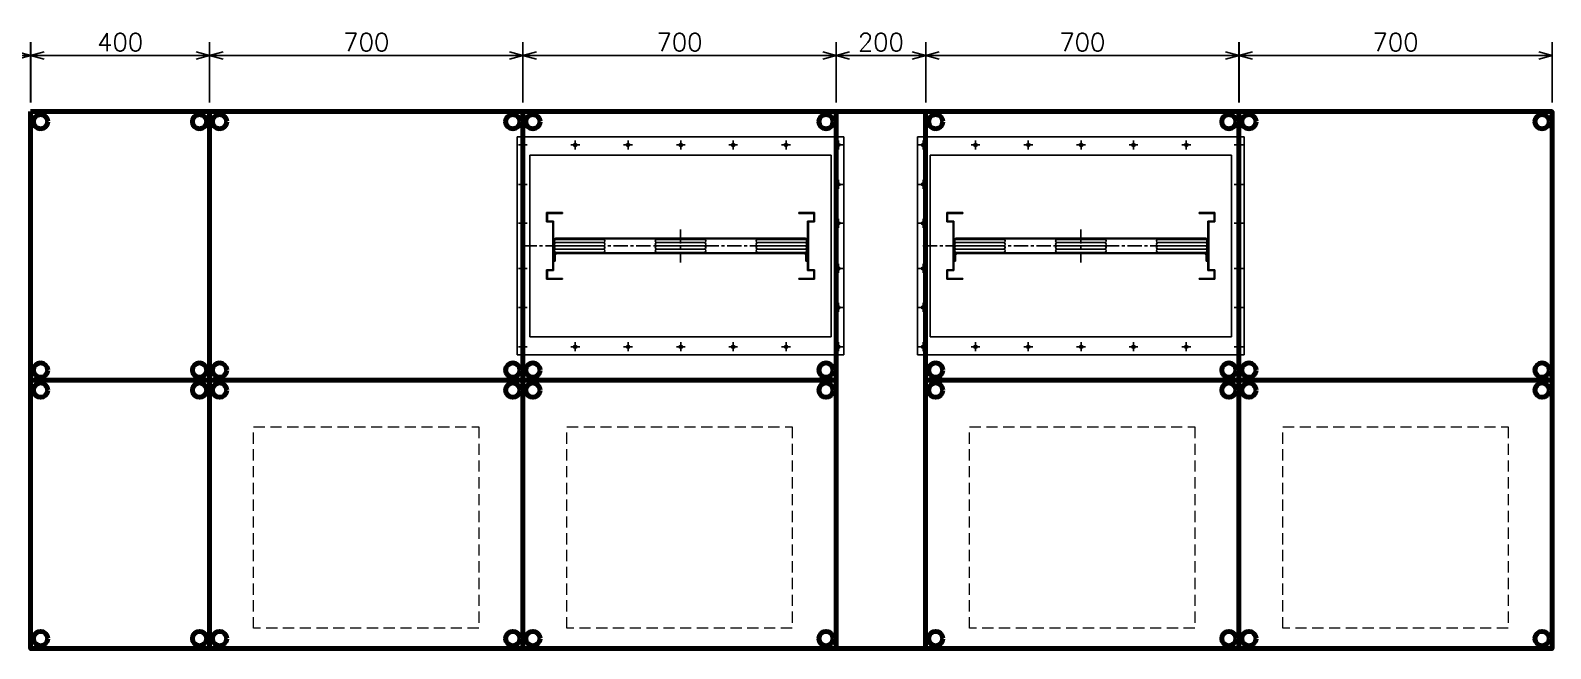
# Model space of a CAD drawing. Header units: millimetres. Extents: x -116965 to 323937, y 291661 to 566926.
# Drawn here: x -34237 to -30841, y 343552 to 344933 of the extents above; entities that cross this region are included whole.
import ezdxf

# ---------------------------------------------------------------- set-up
doc = ezdxf.new("R2010")
doc.units = ezdxf.units.MM
doc.header["$PDMODE"] = 35
doc.linetypes.add('CENTER', pattern=[50.8, 31.75, -6.35, 6.35, -6.35])
doc.linetypes.add('HIDDEN', pattern=[0.375, 0.25, -0.125])
doc.layers.get('0').update_dxf_attribs({"lineweight": 18})
doc.layers.add('AM_5', color=3, linetype='Continuous', lineweight=25)
for name, color, linetype in [('C00-00-00', 7, 'Continuous'), ('DETAIL', 7, 'Continuous'), ('DIM', 3, 'Continuous')]:
    doc.layers.add(name, color=color, linetype=linetype)
doc.styles.add('{18b73a54-fa43-428c-adcb-c1c7bbdf2c84}', font='Simplex.shx')
doc.dimstyles.new('kich thuoc$0', dxfattribs={"dimscale": 2, "dimtxt": 20, "dimasz": 16, "dimexe": 15, "dimexo": 10, "dimgap": 5, "dimtad": 1, "dimdec": 0, "dimzin": 0, "dimdsep": 46, "dimtxsty": '{18b73a54-fa43-428c-adcb-c1c7bbdf2c84}', "dimblk": 'OPEN30', "dimcen": 0.09, "dimclrd": 3, "dimclre": 3, "dimclrt": 3, "dimadec": 0, "dimazin": 0, "dimtfac": 1, "dimtdec": 0, "dimtofl": 0, "dimtmove": 0, "dimatfit": 3, "dimldrblk": 'OPEN30', "dimfxl": 1, "dimtolj": 1, "dimtzin": 0, "dimarcsym": 0})

# ---------------------------------------------------------------- blocks, each defined once
blk = doc.blocks.new('bw4000-1')
for centre in [(94829.5, 362125.5), (94946.5, 362125.5), (95064.5, 362125.5), (95182.5, 362125.5), (95299.5, 362125.5), (95417.5, 362125.5), (95534.5, 362125.5), (94829.5, 362037.5), (95534.5, 362037.5), (94829.5, 361950.5), (95534.5, 361950.5), (94829.5, 361849.5), (95534.5, 361849.5), (94829.5, 361762.5), (95534.5, 361762.5), (94829.5, 361674.5), (94946.5, 361674.5), (95064.5, 361674.5), (95182.5, 361674.5), (95299.5, 361674.5), (95417.5, 361674.5), (95534.5, 361674.5)]:
    blk.add_circle(centre, 4)
at = {"layer": 'DETAIL'}
for p, q in [((94817, 362143.5), (95547, 362143.5)), ((94817, 362143.5), (94817, 361656.5)), ((95547, 362143.5), (95547, 361656.5)), ((94845.5, 362103), (95518.5, 362103)), ((94845.5, 362103), (94845.5, 361697)), ((95518.5, 362103), (95518.5, 361697)), ((94845.5, 361697), (95518.5, 361697)), ((94817, 361656.5), (95547, 361656.5))]:
    blk.add_line(p, q, dxfattribs=at)
at = {"layer": 'DETAIL', "color": 7}
for p, q in [((94918.1, 361974.5), (94882.5, 361974.5)), ((94882.5, 361974.5), (94882.5, 361953.5)), ((94918.1, 361972.7), (94884.3, 361972.7)), ((94884.3, 361972.7), (94884.3, 361955.3)), ((94918.1, 361972.7), (94918.1, 361974.5)), ((95445.9, 361972.7), (95445.9, 361974.5)), ((95445.9, 361974.5), (95481.5, 361974.5)), ((95445.9, 361972.7), (95479.7, 361972.7)), ((95479.7, 361972.7), (95479.7, 361955.3)), ((95481.5, 361974.5), (95481.5, 361953.5)), ((94882.5, 361953.5), (94896.4, 361953.5)), ((94884.3, 361955.3), (94898.2, 361955.3)), ((94896.4, 361953.5), (94896.4, 361846.5)), ((94898.2, 361955.3), (94898.2, 361844.7)), ((95465.8, 361955.3), (95465.8, 361844.7)), ((95479.7, 361955.3), (95465.8, 361955.3)), ((95467.6, 361953.5), (95467.6, 361846.5)), ((95481.5, 361953.5), (95467.6, 361953.5)), ((94899.9, 361865.7), (94899.9, 361911.9)), ((94903.6, 361917.2), (95460.4, 361917.2)), ((94903.6, 361915.4), (95460.4, 361915.4)), ((95463.9, 361912.5), (95463.9, 361865.7)), ((95465.8, 361911.8), (95465.8, 361866.5)), ((94901.7, 361865.7), (94898.2, 361865.7)), ((94901.7, 361879.2), (94901.7, 361865.7)), ((94905.3, 361884.7), (95458.6, 361884.7)), ((94905.3, 361882.9), (95458.5, 361882.9)), ((95462.1, 361879.2), (95462.1, 361865.7)), ((95462.1, 361865.7), (95465.7, 361865.7)), ((94896.4, 361846.5), (94882.5, 361846.5)), ((94882.5, 361846.5), (94882.5, 361825.5)), ((94882.5, 361825.5), (94918.1, 361825.5)), ((94898.2, 361844.7), (94884.3, 361844.7)), ((94884.3, 361844.7), (94884.3, 361827.3)), ((94884.3, 361827.3), (94918.1, 361827.3)), ((94918.1, 361825.5), (94918.1, 361827.3)), ((95445.9, 361827.3), (95445.9, 361825.5)), ((95479.7, 361827.3), (95445.9, 361827.3)), ((95481.5, 361825.5), (95445.9, 361825.5)), ((95465.8, 361844.7), (95479.7, 361844.7)), ((95467.6, 361846.5), (95481.5, 361846.5)), ((95479.7, 361844.7), (95479.7, 361827.3)), ((95481.5, 361846.5), (95481.5, 361825.5))]:
    blk.add_line(p, q, dxfattribs=at)
at = {"layer": 'DETAIL', "color": 8, "linetype": 'CENTER'}
blk.add_line((95182, 361936.8), (95182, 361863.2), dxfattribs=at)
at = {"layer": 'DETAIL', "color": 8}
for p, q in [((94898.2, 361911.8), (94898.2, 361866.5)), ((94903.6, 361914.5), (95009.4, 361914.5)), ((94903.6, 361907.3), (95009.4, 361907.3)), ((94903.6, 361900), (95009.4, 361900)), ((94903.6, 361892.7), (95009.4, 361892.7)), ((95129.1, 361914.5), (95234.9, 361914.5)), ((95129.1, 361907.3), (95234.9, 361907.3)), ((95129.1, 361900), (95234.9, 361900)), ((95129.1, 361892.7), (95234.9, 361892.7)), ((95354.5, 361914.5), (95460.3, 361914.5)), ((95354.5, 361907.3), (95460.3, 361907.3)), ((95354.5, 361900), (95460.3, 361900)), ((95354.5, 361892.7), (95460.3, 361892.7)), ((94903.6, 361885.5), (95009.4, 361885.5)), ((95129.1, 361885.5), (95234.9, 361885.5)), ((95354.5, 361885.5), (95460.3, 361885.5))]:
    blk.add_line(p, q, dxfattribs=at)
at = {"layer": 'DETAIL', "color": 7}
for centre, radius, start, end in [((94903.6, 361911.8), 5.45, 90, 180), ((94903.6, 361911.7), 3.72, 90.5814, 176.0733), ((95460.4, 361911.8), 5.45, 0, 90), ((95460.4, 361911.9), 3.5, 357.8308, 90.8983), ((94905.3, 361879.2), 5.45, 90, 180), ((94905.3, 361879.2), 3.63, 90, 180), ((95458.5, 361879.2), 3.63, 0, 90), ((95458.6, 361879.4), 5.3, 358.4435, 89.7251)]:
    blk.add_arc(centre, radius, start, end, dxfattribs=at)
at = {"layer": 'DETAIL', "color": 8}
for centre, start, end in [((94903.6, 361910.9), 90, 270), ((94903.6, 361903.6), 90, 270), ((94903.6, 361896.4), 90, 270), ((94903.6, 361889.1), 90, 270), ((95009.4, 361910.9), 270, 90), ((95009.4, 361903.6), 270, 90), ((95009.4, 361896.4), 270, 90), ((95009.4, 361889.1), 270, 90), ((95129.1, 361910.9), 90, 270), ((95129.1, 361903.6), 90, 270), ((95129.1, 361896.4), 90, 270), ((95129.1, 361889.1), 90, 270), ((95234.9, 361910.9), 270, 90), ((95234.9, 361903.6), 270, 90), ((95234.9, 361896.4), 270, 90), ((95234.9, 361889.1), 270, 90), ((95354.5, 361910.9), 90, 270), ((95354.5, 361903.6), 90, 270), ((95354.5, 361896.4), 90, 270), ((95354.5, 361889.1), 90, 270), ((95460.3, 361910.9), 270, 90), ((95460.3, 361903.6), 270, 90), ((95460.3, 361896.4), 270, 90), ((95460.3, 361889.1), 270, 90)]:
    blk.add_arc(centre, 3.63, start, end, dxfattribs=at)
at = {"layer": 'DIM'}
for p, q in [((94829.5, 362115.5), (94829.5, 362135.5)), ((94946.5, 362115.5), (94946.5, 362135.5)), ((95064.5, 362115.5), (95064.5, 362135.5)), ((95182.5, 362115.5), (95182.5, 362135.5)), ((95299.5, 362115.5), (95299.5, 362135.5)), ((95417.5, 362115.5), (95417.5, 362135.5)), ((95534.5, 362115.5), (95534.5, 362135.5)), ((94819.5, 362125.5), (94839.5, 362125.5)), ((94936.5, 362125.5), (94956.5, 362125.5)), ((95054.5, 362125.5), (95074.5, 362125.5)), ((95172.5, 362125.5), (95192.5, 362125.5)), ((95309.5, 362125.5), (95289.5, 362125.5)), ((95427.5, 362125.5), (95407.5, 362125.5)), ((95544.5, 362125.5), (95524.5, 362125.5)), ((94819.5, 362037.5), (94839.5, 362037.5)), ((94829.5, 362027.5), (94829.5, 362047.5)), ((95544.5, 362037.5), (95524.5, 362037.5)), ((95534.5, 362027.5), (95534.5, 362047.5)), ((94829.5, 361940.5), (94829.5, 361960.5)), ((95534.5, 361940.5), (95534.5, 361960.5)), ((94819.5, 361950.5), (94839.5, 361950.5)), ((95544.5, 361950.5), (95524.5, 361950.5)), ((94829.5, 361859.5), (94829.5, 361839.5)), ((95534.5, 361859.5), (95534.5, 361839.5)), ((94819.5, 361849.5), (94839.5, 361849.5)), ((95544.5, 361849.5), (95524.5, 361849.5)), ((94819.5, 361762.5), (94839.5, 361762.5)), ((94829.5, 361772.5), (94829.5, 361752.5)), ((95544.5, 361762.5), (95524.5, 361762.5)), ((95534.5, 361772.5), (95534.5, 361752.5)), ((94819.5, 361674.5), (94839.5, 361674.5)), ((94829.5, 361684.5), (94829.5, 361664.5)), ((94936.5, 361674.5), (94956.5, 361674.5)), ((94946.5, 361684.5), (94946.5, 361664.5)), ((95054.5, 361674.5), (95074.5, 361674.5)), ((95064.5, 361684.5), (95064.5, 361664.5)), ((95172.5, 361674.5), (95192.5, 361674.5)), ((95182.5, 361684.5), (95182.5, 361664.5)), ((95309.5, 361674.5), (95289.5, 361674.5)), ((95299.5, 361684.5), (95299.5, 361664.5)), ((95427.5, 361674.5), (95407.5, 361674.5)), ((95417.5, 361684.5), (95417.5, 361664.5)), ((95544.5, 361674.5), (95524.5, 361674.5)), ((95534.5, 361684.5), (95534.5, 361664.5))]:
    blk.add_line(p, q, dxfattribs=at)
at = {"layer": 'DIM', "linetype": 'CENTER'}
blk.add_line((94829, 361900), (95460.3, 361900), dxfattribs=at)
blk = doc.blocks.new('_Open30')
at = {"color": 0, "linetype": 'ByBlock', "lineweight": -2}
for p, q in [((-1, 0.27), (0, 0)), ((0, 0), (-1, -0.27)), ((0, 0), (-1, 0))]:
    blk.add_line(p, q, dxfattribs=at)
blk = doc.blocks.new('*D1723')
at = {"layer": 'AM_5', "color": 3, "lineweight": -2, "transparency": 16777216}
for p, q in [((-34936.7, 344771.8), (-34936.7, 344906.7)), ((-34906.7, 344876.7), (-34266.7, 344876.7)), ((-34236.7, 344771.8), (-34236.7, 344906.7))]:
    blk.add_line(p, q, dxfattribs=at)
at = {"layer": 'Defpoints', "color": 0, "lineweight": -3, "transparency": 16777216}
for p in [(-34236.7, 344876.7), (-34936.7, 344751.8), (-34236.7, 344751.8)]:
    blk.add_point(p, dxfattribs=at)
at = {"layer": 'AM_5', "color": 3, "lineweight": -2, "transparency": 16777216, "xscale": 30, "yscale": 30, "zscale": 30, "rotation": 180}
blk.add_blockref('_Open30', (-34936.7, 344876.7), dxfattribs=at)
at = {"layer": 'AM_5', "color": 3, "lineweight": -2, "transparency": 16777216, "xscale": 30, "yscale": 30, "zscale": 30}
blk.add_blockref('_Open30', (-34236.7, 344876.7), dxfattribs=at)
at = {"layer": 'AM_5', "color": 3, "transparency": 16777216, "insert": (-34586.7, 344906.7), "char_height": 40, "attachment_point": 5, "style": '{18b73a54-fa43-428c-adcb-c1c7bbdf2c84}'}
blk.add_mtext('\\A1;700', dxfattribs=at)
blk = doc.blocks.new('*D1729')
at = {"layer": 'AM_5', "color": 3, "lineweight": -2, "transparency": 16777216}
for p, q in [((-33836.9, 344771.8), (-33836.9, 344906.7)), ((-33806.9, 344876.7), (-33166.9, 344876.7)), ((-33136.9, 344771.8), (-33136.9, 344906.7))]:
    blk.add_line(p, q, dxfattribs=at)
at = {"layer": 'Defpoints', "color": 0, "lineweight": -3, "transparency": 16777216}
for p in [(-33136.9, 344876.7), (-33836.9, 344751.8), (-33136.9, 344751.8)]:
    blk.add_point(p, dxfattribs=at)
at = {"layer": 'AM_5', "color": 3, "lineweight": -2, "transparency": 16777216, "xscale": 30, "yscale": 30, "zscale": 30, "rotation": 180}
blk.add_blockref('_Open30', (-33836.9, 344876.7), dxfattribs=at)
at = {"layer": 'AM_5', "color": 3, "lineweight": -2, "transparency": 16777216, "xscale": 30, "yscale": 30, "zscale": 30}
blk.add_blockref('_Open30', (-33136.9, 344876.7), dxfattribs=at)
at = {"layer": 'AM_5', "color": 3, "transparency": 16777216, "insert": (-33486.9, 344906.7), "char_height": 40, "attachment_point": 5, "style": '{18b73a54-fa43-428c-adcb-c1c7bbdf2c84}'}
blk.add_mtext('\\A1;700', dxfattribs=at)
blk = doc.blocks.new('*D1730')
at = {"layer": 'AM_5', "color": 3, "lineweight": -2, "transparency": 16777216}
for p, q in [((-33137, 344771.8), (-33137, 344906.7)), ((-33107, 344876.7), (-32467, 344876.7)), ((-32437, 344771.8), (-32437, 344906.7))]:
    blk.add_line(p, q, dxfattribs=at)
at = {"layer": 'Defpoints', "color": 0, "lineweight": -3, "transparency": 16777216}
for p in [(-32437, 344876.7), (-33137, 344751.8), (-32437, 344751.8)]:
    blk.add_point(p, dxfattribs=at)
at = {"layer": 'AM_5', "color": 3, "lineweight": -2, "transparency": 16777216, "xscale": 30, "yscale": 30, "zscale": 30, "rotation": 180}
blk.add_blockref('_Open30', (-33137, 344876.7), dxfattribs=at)
at = {"layer": 'AM_5', "color": 3, "lineweight": -2, "transparency": 16777216, "xscale": 30, "yscale": 30, "zscale": 30}
blk.add_blockref('_Open30', (-32437, 344876.7), dxfattribs=at)
at = {"layer": 'AM_5', "color": 3, "transparency": 16777216, "insert": (-32787, 344906.7), "char_height": 40, "attachment_point": 5, "style": '{18b73a54-fa43-428c-adcb-c1c7bbdf2c84}'}
blk.add_mtext('\\A1;700', dxfattribs=at)
blk = doc.blocks.new('*D1731')
at = {"layer": 'AM_5', "color": 3, "lineweight": -2, "transparency": 16777216}
for p, q in [((-32237.1, 344771.8), (-32237.1, 344906.7)), ((-32207.1, 344876.7), (-31567.1, 344876.7)), ((-31537.1, 344771.8), (-31537.1, 344906.7))]:
    blk.add_line(p, q, dxfattribs=at)
at = {"layer": 'Defpoints', "color": 0, "lineweight": -3, "transparency": 16777216}
for p in [(-31537.1, 344876.7), (-32237.1, 344751.8), (-31537.1, 344751.8)]:
    blk.add_point(p, dxfattribs=at)
at = {"layer": 'AM_5', "color": 3, "lineweight": -2, "transparency": 16777216, "xscale": 30, "yscale": 30, "zscale": 30, "rotation": 180}
blk.add_blockref('_Open30', (-32237.1, 344876.7), dxfattribs=at)
at = {"layer": 'AM_5', "color": 3, "lineweight": -2, "transparency": 16777216, "xscale": 30, "yscale": 30, "zscale": 30}
blk.add_blockref('_Open30', (-31537.1, 344876.7), dxfattribs=at)
at = {"layer": 'AM_5', "color": 3, "transparency": 16777216, "insert": (-31887.1, 344906.7), "char_height": 40, "attachment_point": 5, "style": '{18b73a54-fa43-428c-adcb-c1c7bbdf2c84}'}
blk.add_mtext('\\A1;700', dxfattribs=at)
blk = doc.blocks.new('*D1732')
at = {"layer": 'AM_5', "color": 3, "lineweight": -2, "transparency": 16777216}
for p, q in [((-31537.2, 344771.8), (-31537.2, 344906.7)), ((-31507.2, 344876.7), (-30867.2, 344876.7)), ((-30837.2, 344771.8), (-30837.2, 344906.7))]:
    blk.add_line(p, q, dxfattribs=at)
at = {"layer": 'Defpoints', "color": 0, "lineweight": -3, "transparency": 16777216}
for p in [(-30837.2, 344876.7), (-31537.2, 344751.8), (-30837.2, 344751.8)]:
    blk.add_point(p, dxfattribs=at)
at = {"layer": 'AM_5', "color": 3, "lineweight": -2, "transparency": 16777216, "xscale": 30, "yscale": 30, "zscale": 30, "rotation": 180}
blk.add_blockref('_Open30', (-31537.2, 344876.7), dxfattribs=at)
at = {"layer": 'AM_5', "color": 3, "lineweight": -2, "transparency": 16777216, "xscale": 30, "yscale": 30, "zscale": 30}
blk.add_blockref('_Open30', (-30837.2, 344876.7), dxfattribs=at)
at = {"layer": 'AM_5', "color": 3, "transparency": 16777216, "insert": (-31187.2, 344906.7), "char_height": 40, "attachment_point": 5, "style": '{18b73a54-fa43-428c-adcb-c1c7bbdf2c84}'}
blk.add_mtext('\\A1;700', dxfattribs=at)
blk = doc.blocks.new('*D1714')
at = {"layer": 'AM_5', "color": 3, "lineweight": -2, "transparency": 16777216}
for p, q in [((-34236.9, 344771.8), (-34236.9, 344906.7)), ((-34206.9, 344876.7), (-33866.9, 344876.7)), ((-33836.9, 344771.8), (-33836.9, 344906.7))]:
    blk.add_line(p, q, dxfattribs=at)
at = {"layer": 'Defpoints', "color": 0, "lineweight": -3, "transparency": 16777216}
for p in [(-33836.9, 344876.7), (-34236.9, 344751.8), (-33836.9, 344751.8)]:
    blk.add_point(p, dxfattribs=at)
at = {"layer": 'AM_5', "color": 3, "lineweight": -2, "transparency": 16777216, "xscale": 30, "yscale": 30, "zscale": 30, "rotation": 180}
blk.add_blockref('_Open30', (-34236.9, 344876.7), dxfattribs=at)
at = {"layer": 'AM_5', "color": 3, "lineweight": -2, "transparency": 16777216, "xscale": 30, "yscale": 30, "zscale": 30}
blk.add_blockref('_Open30', (-33836.9, 344876.7), dxfattribs=at)
at = {"layer": 'AM_5', "color": 3, "transparency": 16777216, "insert": (-34036.9, 344906.7), "char_height": 40, "attachment_point": 5, "style": '{18b73a54-fa43-428c-adcb-c1c7bbdf2c84}'}
blk.add_mtext('\\A1;400', dxfattribs=at)
blk = doc.blocks.new('*D1715')
at = {"layer": 'AM_5', "color": 3, "lineweight": -2, "transparency": 16777216}
for p, q in [((-32437.1, 344771.8), (-32437.1, 344906.7)), ((-32407.1, 344876.7), (-32267.1, 344876.7)), ((-32237.1, 344771.8), (-32237.1, 344906.7))]:
    blk.add_line(p, q, dxfattribs=at)
at = {"layer": 'Defpoints', "color": 0, "lineweight": -3, "transparency": 16777216}
for p in [(-32237.1, 344876.7), (-32437.1, 344751.8), (-32237.1, 344751.8)]:
    blk.add_point(p, dxfattribs=at)
at = {"layer": 'AM_5', "color": 3, "lineweight": -2, "transparency": 16777216, "xscale": 30, "yscale": 30, "zscale": 30, "rotation": 180}
blk.add_blockref('_Open30', (-32437.1, 344876.7), dxfattribs=at)
at = {"layer": 'AM_5', "color": 3, "lineweight": -2, "transparency": 16777216, "xscale": 30, "yscale": 30, "zscale": 30}
blk.add_blockref('_Open30', (-32237.1, 344876.7), dxfattribs=at)
at = {"layer": 'AM_5', "color": 3, "transparency": 16777216, "insert": (-32337.1, 344906.7), "char_height": 40, "attachment_point": 5, "style": '{18b73a54-fa43-428c-adcb-c1c7bbdf2c84}'}
blk.add_mtext('\\A1;200', dxfattribs=at)

msp = doc.modelspace()

# ---------------------------------------------------------------- linework, layer by layer
at = {"color": 7, "linetype": 'HIDDEN', "ltscale": 100}
for points in [[(-33738.661164, 344046.976562), (-33235.661164, 344046.976562), (-33235.661164, 343596.976562), (-33738.661164, 343596.976562)], [(-33038.730954, 344046.976562), (-32535.730954, 344046.976562), (-32535.730954, 343596.976562), (-33038.730954, 343596.976562)], [(-32138.856579, 344046.976562), (-31635.856579, 344046.976562), (-31635.856579, 343596.976562), (-32138.856579, 343596.976562)], [(-31438.954285, 344046.976562), (-30935.954285, 344046.976562), (-30935.954285, 343596.976562), (-31438.954285, 343596.976562)]]:
    msp.add_lwpolyline(points, close=True, dxfattribs=at)
at = {"layer": 'C00-00-00', "lineweight": 100}
for points in [[(-34237.056476, 344751.476562), (-33837.112311, 344751.476562), (-33837.112311, 344151.532393), (-34237.056476, 344151.532393)], [(-33837.112311, 344751.476562), (-33137.210017, 344751.476562), (-33137.210017, 344151.532393), (-33837.112311, 344151.532393)], [(-33137.210017, 344751.476562), (-32437.307726, 344751.476562), (-32437.307726, 344151.532393), (-33137.210017, 344151.532393)], [(-32437.279807, 344751.476562), (-32237.307726, 344751.476562), (-32237.307726, 343551.616143), (-32437.279807, 343551.616143)], [(-32237.307726, 344751.476562), (-31537.405432, 344751.476562), (-31537.405432, 344151.532393), (-32237.307726, 344151.532393)], [(-31537.405432, 344751.476562), (-30837.503138, 344751.476562), (-30837.503138, 344151.532393), (-31537.405432, 344151.532393)], [(-34237.056476, 344151.532393), (-33837.112311, 344151.532393), (-33837.112311, 343551.616143), (-34237.056476, 343551.616143)], [(-33837.112311, 344151.532393), (-33137.210017, 344151.532393), (-33137.210017, 343551.616143), (-33837.112311, 343551.616143)], [(-33137.210017, 344151.532393), (-32437.307726, 344151.532393), (-32437.307726, 343551.616143), (-33137.210017, 343551.616143)], [(-32237.307726, 344151.532393), (-31537.405432, 344151.532393), (-31537.405432, 343551.616143), (-32237.307726, 343551.616143)], [(-31537.405432, 344151.532393), (-30837.503138, 344151.532393), (-30837.503138, 343551.616143), (-31537.405432, 343551.616143)]]:
    msp.add_lwpolyline(points, close=True, dxfattribs=at)
for centre in [(-34214.658271, 344729.078353), (-33859.510516, 344729.078353), (-33814.714102, 344729.078353), (-33159.608225, 344729.078353), (-33114.811812, 344729.078353), (-32459.705931, 344729.078353), (-32214.909518, 344729.078353), (-31559.803641, 344729.078353), (-31515.007223, 344729.078353), (-30859.901346, 344729.078353), (-34214.658271, 344173.930601), (-33859.510516, 344173.930601), (-33814.714102, 344173.930601), (-33159.608225, 344173.930601), (-33114.811812, 344173.930601), (-32459.705931, 344173.930601), (-32214.909518, 344173.930601), (-31559.803641, 344173.930601), (-31515.007223, 344173.930601), (-30859.901346, 344173.930601), (-34214.658271, 344129.134188), (-33859.510516, 344129.134188), (-33814.714102, 344129.134188), (-33159.608225, 344129.134188), (-33114.811812, 344129.134188), (-32459.705931, 344129.134188), (-32214.909518, 344129.134188), (-31559.803641, 344129.134188), (-31515.007223, 344129.134188), (-30859.901346, 344129.134188), (-34214.658271, 343574.014351), (-33859.510516, 343574.014351), (-33814.714102, 343574.014351), (-33159.608225, 343574.014351), (-33114.811812, 343574.014351), (-32459.705931, 343574.014351), (-32214.909518, 343574.014351), (-31559.803641, 343574.014351), (-31515.007223, 343574.014351), (-30859.901346, 343574.014351)]:
    msp.add_circle(centre, 15.997765, dxfattribs=at)

# ---------------------------------------------------------------- block references
at = {"lineweight": -3}
for p in [(-127966.690589, -17448.504961), (-127072.336004, -17448.504961)]:
    msp.add_blockref('bw4000-1', p, dxfattribs=at)

# ---------------------------------------------------------------- dimensions: what is measured, and where the dimension line sits
at = {"layer": 'AM_5'}
for base, p1, p2, picture, middle in [((-34236.735436, 344876.707475), (-34936.735352, 344751.783643), (-34236.735436, 344751.783643), '*D1723', (-34586.735394, 344906.707475)), ((-33836.888892, 344876.707475), (-34236.888808, 344751.783643), (-33836.888892, 344751.783643), '*D1714', (-34036.88885, 344906.707475)), ((-33136.888976, 344876.707475), (-33836.888892, 344751.783643), (-33136.888976, 344751.783643), '*D1729', (-33486.888934, 344906.707475)), ((-32436.986686, 344876.707475), (-33136.986602, 344751.783643), (-32436.986686, 344751.783643), '*D1730', (-32786.986644, 344906.707475)), ((-32237.084308, 344876.707475), (-32437.084224, 344751.783643), (-32237.084308, 344751.783643), '*D1715', (-32337.084266, 344906.707475)), ((-31537.084392, 344876.707475), (-32237.084308, 344751.783643), (-31537.084392, 344751.783643), '*D1731', (-31887.08435, 344906.707475)), ((-30837.182097, 344876.707475), (-31537.182013, 344751.783643), (-30837.182097, 344751.783643), '*D1732', (-31187.182055, 344906.707475))]:
    dim = msp.add_linear_dim(base=base, p1=p1, p2=p2, dimstyle='kich thuoc$0', override={"dimasz": 15, "dimtdec": 4}, dxfattribs=at)
    dim.commit()
    dim.dimension.update_dxf_attribs({"geometry": picture, "text_midpoint": middle})

doc.saveas('drawing.dxf')
